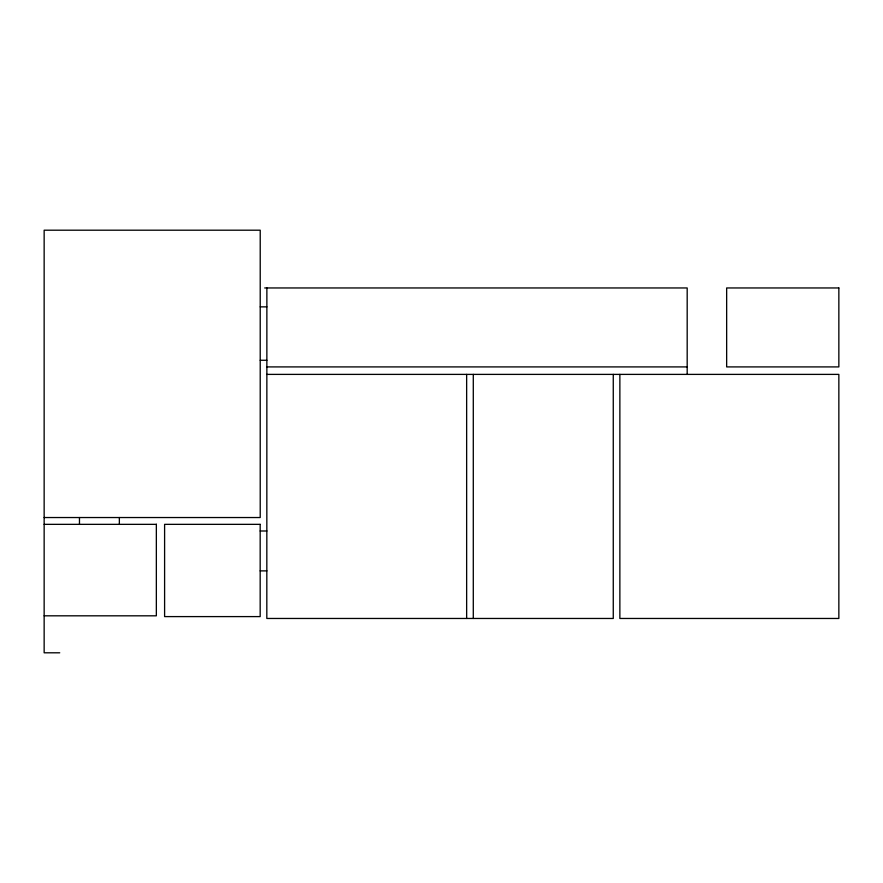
<?xml version="1.0" encoding="UTF-8"?>
<svg xmlns="http://www.w3.org/2000/svg" width="883" height="883" viewBox="0 0 883 883"><rect width="100%" height="100%" fill="white"/><g stroke="black" fill="none" stroke-linecap="round" stroke-linejoin="round"><path stroke-width="1.32" d="M264.69 287.957L687.184 287.957L687.184 374.392M260.22 306.865L266.876 306.865M260.22 360.264L266.876 360.264M266.876 366.909L687.184 366.909M266.821 374.392L838.85 374.392L838.85 618.464L619.866 618.464L619.866 374.392M44.15 517.537L260.22 517.537L260.22 230.198L44.15 230.198L44.15 652.802L59.735 652.802M44.15 524.347L156.346 524.347M260.176 530.992L266.876 530.992M260.176 570.882L266.876 570.882M44.15 615.815L156.346 615.815L156.346 524.193M613.266 374.392L613.266 618.464L266.821 618.464L266.876 287.957M473.288 374.392L473.288 618.464M466.643 374.392L466.643 618.464M119.36 517.537L119.36 524.347M79.47 517.537L79.47 524.347M838.85 287.957L726.654 287.957L726.654 366.909L838.85 366.909L838.85 287.957M260.176 524.347L164.602 524.347L164.602 616.599L260.176 616.599L260.176 524.347"/></g></svg>
